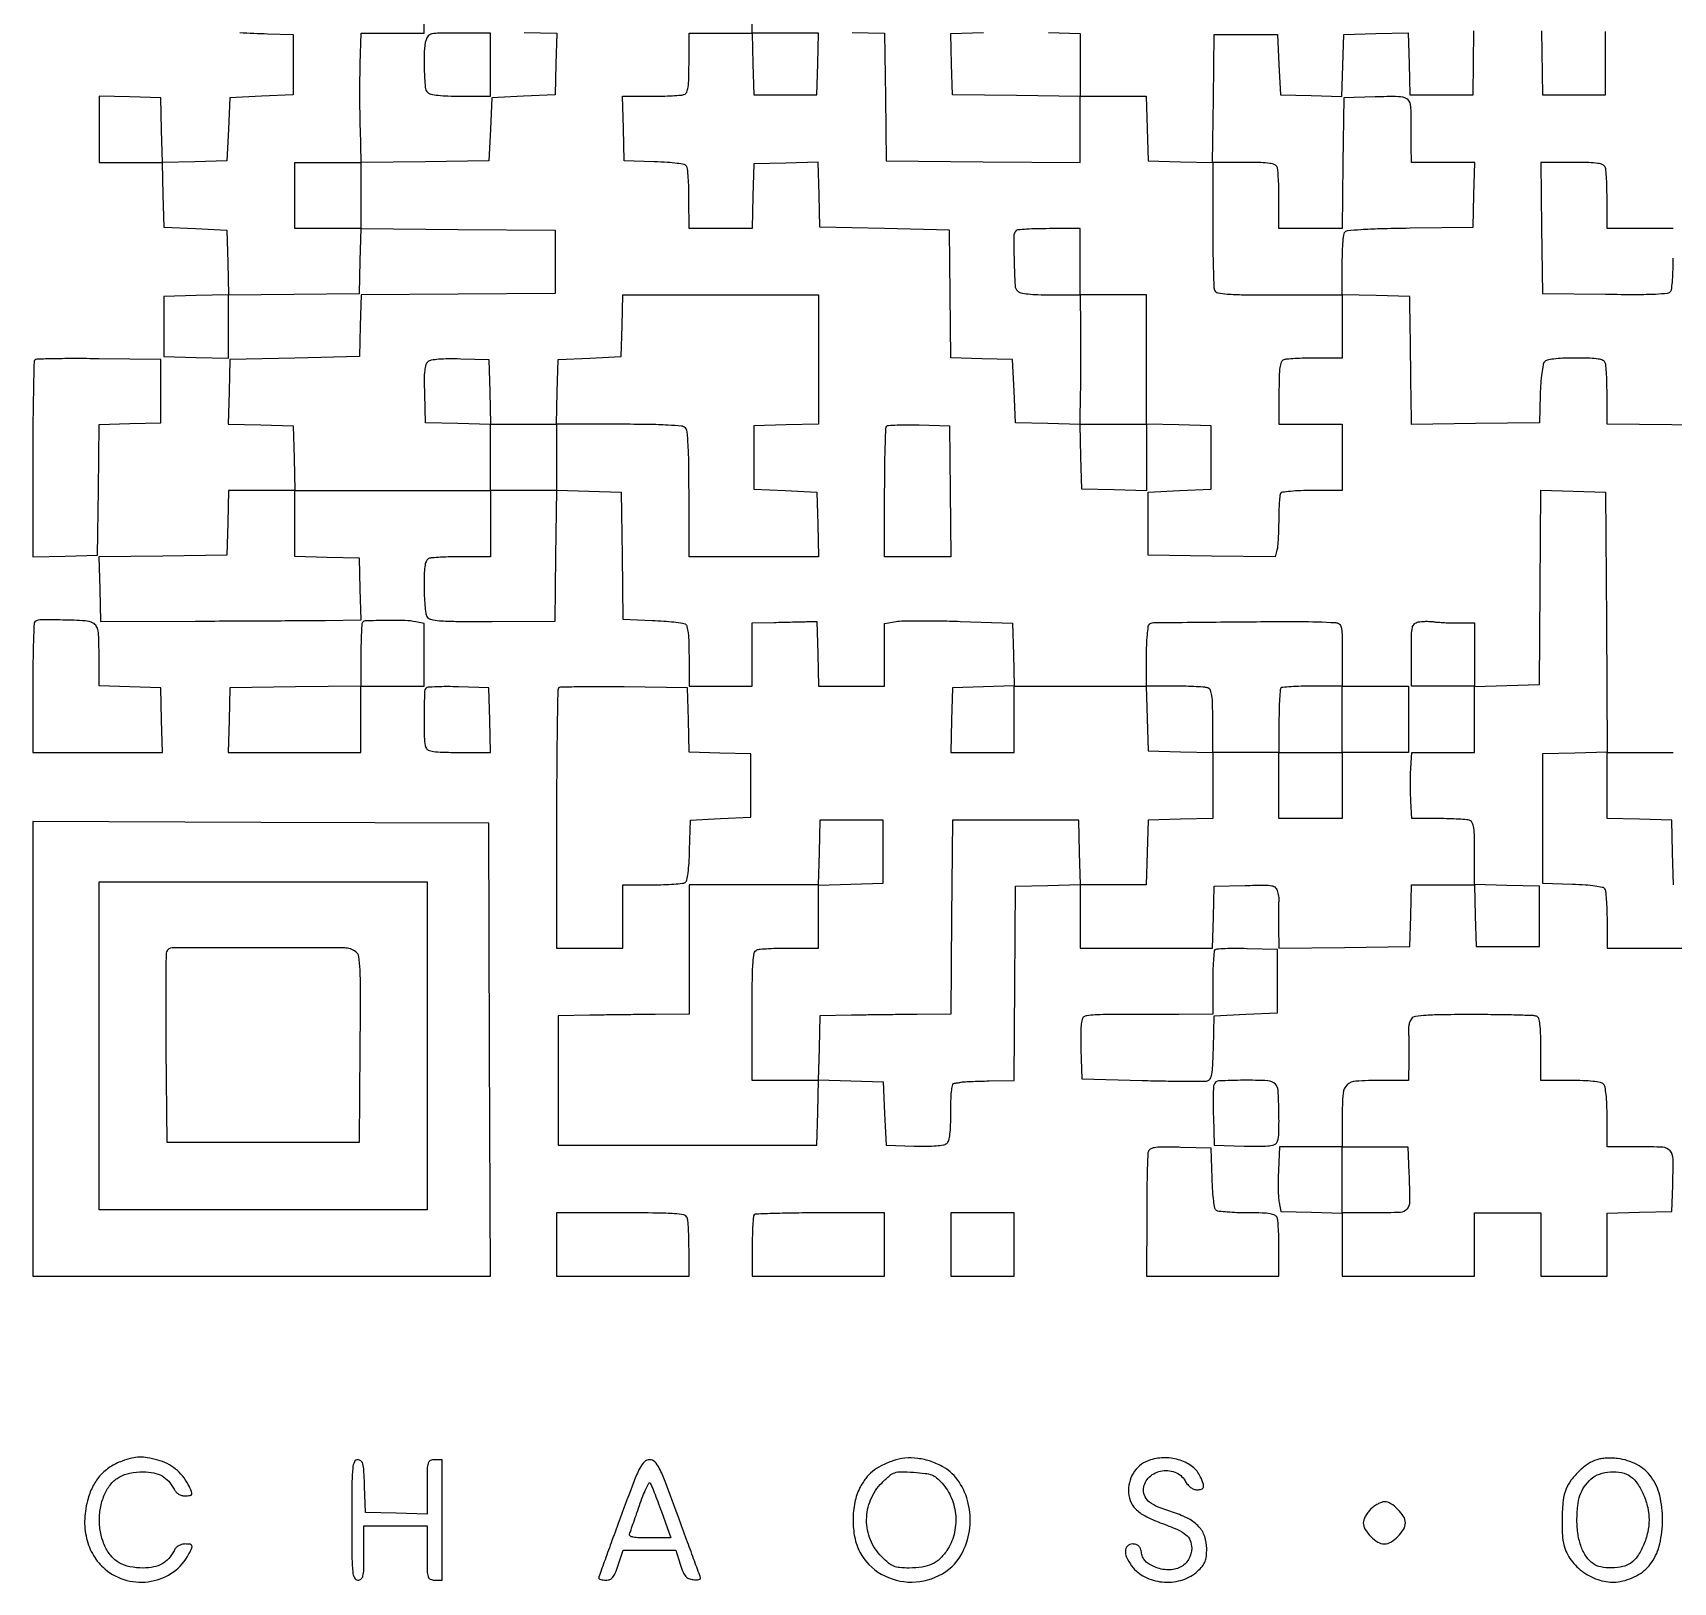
# Model space of a CAD drawing. Extents: x 179 to 1071, y 112 to 1107.
# Drawn here: x 179 to 724, y 112 to 627 of the extents above; entities that cross this region are included whole.
import ezdxf

# ---------------------------------------------------------------- set-up
doc = ezdxf.new("R2010")
doc.units = 0

msp = doc.modelspace()

# ---------------------------------------------------------------- linework, layer by layer
for points in [[(342.284606, 627.215817), (353.069211, 626.931635), (352.784606, 616.715817), (352.5, 606.5), (342, 606), (331.5, 605.5), (331, 595), (330.5, 584.5), (309.312743, 584.230295), (288.125486, 583.96059), (287.812743, 595.230295, -0.004049), (287.713336, 600.289873, -0.002551), (287.675244, 606.200462, -0.00256), (287.697202, 612.014257, -0.004697), (287.783832, 616.75), (288.067663, 627), (298.533832, 627), (309, 627), (309, 638)], [(516.400107, 627.185662), (527, 626.871323), (527, 616.435662), (527, 606), (537.966168, 606), (548.932337, 606), (549.216168, 595.25), (549.5, 584.5), (560.25, 584.216168), (571, 583.932337), (571, 563.547956, 0.002775), (571.043995, 555.62203, 0.004131), (571.178303, 548.686837, 0.001846), (571.363378, 542.779199, 0.08304), (571.606989, 541.581787, 0.257256), (572.653901, 540.698559, 0.030951), (575.756048, 540.27619, 0.016256), (581.284365, 540.049786, 0.002106), (593.106989, 540), (614, 540), (614, 529.5), (614, 519), (605.081787, 519, 0.006277), (601.550804, 518.955669, 0.008159), (598.31865, 518.821697, 0.006338), (595.626193, 518.631778, 0.070946), (594.581787, 518.393011, 0.205218), (593.76761, 517.601595, 0.063068), (593.30265, 515.913621, 0.030363), (593.059586, 512.960143, 0.005351), (593, 507.393011), (593, 497), (603.5, 497), (614, 497), (614, 486), (614, 475), (604.059017, 475, 0.00904), (600.206338, 474.930338, 0.013724), (596.863562, 474.717433, 0.008318), (594.119629, 474.420801, 0.227008), (593.523529, 474.03807, 0.114568), (593.287138, 473.33751, 0.006655), (593.096337, 471.070962, 0.00982), (592.956918, 468.3415, 0.007049), (592.904095, 465.28807, -0.006357), (592.853991, 462.139959, -0.00719), (592.724075, 459.121063, -0.006624), (592.542938, 456.561021, -0.038788), (592.326266, 455.230442), (591.773366, 452.960884), (570.636683, 453.230442), (549.5, 453.5), (549.5, 464), (549.5, 474.5), (560, 475), (570.5, 475.5), (570.5, 486), (570.5, 496.5), (559.75, 496.783832), (549, 497.067663), (549, 486), (549, 474.932337), (538.25, 475.216168), (527.5, 475.5), (527.216508, 486.216508), (526.933016, 496.933016), (516.216508, 497.216508), (505.5, 497.5), (505, 508), (504.5, 518.5), (494.269787, 518.784765), (484.039573, 519.069529), (483.769787, 540.284765), (483.5, 561.5), (462, 562), (440.5, 562.5), (440.215829, 573.283485), (439.931657, 584.06697), (429.215829, 583.783485), (418.5, 583.5), (418.216168, 572.75), (417.932337, 562), (407.466168, 562), (397, 562), (396.984687, 571.75, 0.007309), (396.922789, 575.573123, 0.010173), (396.747767, 578.991726, 0.006962), (396.504905, 581.827893, 0.117226), (396.199653, 582.711195, 0.199883), (395.411, 583.262532, 0.01918), (393.055937, 583.684251, 0.019108), (389.800174, 584.012968, 0.00836), (385.464966, 584.211195), (375.5, 584.5), (375.216168, 595.25), (374.932337, 606), (384.384381, 606, 0.00593), (388.119908, 606.044304, 0.007809), (391.524537, 606.178303, 0.005887), (394.361111, 606.367872, 0.0721), (395.418213, 606.606989, 0.201158), (396.227587, 607.381554, 0.0653), (396.694689, 609.006334, 0.031643), (396.939403, 611.836306, 0.005748), (397, 617.106989), (397, 627), (407.5, 627), (418, 627), (418, 638)], [(247.756564, 627.170229, 0.007926), (257, 626.75078), (265.5, 626.5), (265.5, 616.5), (265.5, 606.5), (255, 606), (244.5, 605.5), (244, 595), (243.5, 584.5), (232.784171, 584.216515), (222.068343, 583.93303), (221.784171, 594.716515), (221.5, 605.5), (211.25, 605.784983), (201, 606.069966), (201, 595.034983), (201, 584), (211.466168, 584), (221.932337, 584), (222.216168, 573.25), (222.5, 562.5), (233, 562), (243.5, 561.5), (243.783485, 550.784171), (244.06697, 540.068343), (233.283485, 539.784171), (222.5, 539.5), (222.5, 529.5), (222.5, 519.5), (233.25, 519.216168), (244, 518.932337), (244, 529.446666), (244, 539.960995), (265.75, 540.230498), (287.5, 540.5), (287.783972, 551.263808), (288.067944, 562.027617), (320.283972, 561.763808), (352.5, 561.5), (352.5, 551), (352.5, 540.5), (320.284831, 540.236193), (288.069661, 539.972386), (287.784831, 529.736193), (287.5, 519.5), (266, 519), (244.5, 518.5), (244.216515, 507.784171), (243.93303, 497.068343), (254.716515, 496.784171), (265.5, 496.5), (265.783832, 485.75), (266.067663, 475), (255.067663, 475), (244.067663, 475), (243.783832, 464.25), (243.5, 453.5), (222.216371, 453.230014), (200.932742, 452.960029), (201.216371, 442.230014), (201.5, 431.5), (233, 431.619058, 0.000245), (245.92406, 431.67425, 0.000254), (258.708714, 431.741607, 0.000244), (269.783891, 431.810989, 0.001089), (276.284983, 431.869058), (288.069966, 432), (287.784983, 442.25), (287.5, 452.5), (276.75, 452.783832), (266, 453.067663), (266, 464.033832), (266, 475), (298.5, 475), (331, 475), (331, 464), (331, 453), (321.581787, 453, 0.005951), (317.859224, 452.955695, 0.007831), (314.465525, 452.821697, 0.005915), (311.638111, 452.632106, 0.07203), (310.581787, 452.393011, 0.188329), (309.787918, 451.670019, 0.071886), (309.31469, 450.223948, 0.035943), (309.06419, 447.749366, 0.007258), (309, 443.32727, 0.009887), (309.06651, 439.963907, 0.012432), (309.267074, 436.854244, 0.010616), (309.553271, 434.274829, 0.090159), (309.909187, 433.169685, 0.215413), (311.151507, 432.215317, 0.038649), (314.109923, 431.757737, 0.017506), (319.500881, 431.535576, 0.002004), (331.659187, 431.509214), (352.5, 431.547575), (352.769596, 453.30742), (353.039192, 475.067266), (363.769596, 474.783633), (374.5, 474.5), (374.769551, 453.365522), (375.039103, 432.231044), (384.769551, 431.835524, -0.006929), (388.587919, 431.627281, -0.009555), (392.008868, 431.327351, -0.00662), (394.846901, 430.985715, -0.106468), (395.75, 430.660985, -0.200997), (396.331606, 429.840721, -0.026002), (396.698973, 427.67557, -0.021483), (396.931155, 424.505891, -0.00754), (397, 419.940983), (397, 410), (407.5, 410), (418, 410), (418, 420.5), (418, 431), (425.25, 431.182616, -0.000251), (428.282399, 431.257473, -0.000232), (431.398438, 431.331383, -0.000231), (434.175464, 431.394681, -0.000769), (436, 431.432616), (439.5, 431.5), (439.783832, 420.75), (440.067663, 410), (451.033832, 410), (462, 410), (462, 420.412102), (462, 430.824204), (465.798137, 431.465895, -0.037003), (468.170676, 431.688129, -0.004123), (473.607056, 431.748907, -0.004998), (480.087521, 431.70314, -0.004032), (487.048137, 431.528242), (504.5, 430.948898), (504.783473, 420.509802), (505.066946, 410.070705), (494.783473, 409.785353), (484.5, 409.5), (484.216168, 398.75), (483.932337, 388), (494.466168, 388), (505, 388), (505, 399), (505, 410), (526.966168, 410), (548.932337, 410), (549.216168, 399.25), (549.5, 388.5), (560.25, 388.216168), (571, 387.932337), (571, 377), (571, 366.067663), (560.25, 365.783832), (549.5, 365.5), (549.216168, 354.75), (548.932337, 344), (538, 344), (527.067663, 344), (526.783832, 354.75), (526.5, 365.5), (505.5, 365.5), (484.5, 365.5), (484.236147, 333.25), (483.972294, 301), (472.736147, 300.925726, 0.000756), (467.672098, 300.884594, 0.000467), (461.716243, 300.821651, 0.000468), (455.830288, 300.748444, 0.00084), (451, 300.675726), (440.5, 300.5), (440.216168, 289.75), (439.932337, 279), (428.966168, 279), (418, 279), (418, 300.393011, -0.002045), (418.049566, 312.514173, -0.015901), (418.275578, 318.164693, -0.030015), (418.696146, 321.337463, -0.258697), (419.581787, 322.393011, -0.07203), (420.638111, 322.632106, -0.005915), (423.465525, 322.821697, -0.007831), (426.859224, 322.955695, -0.005951), (430.581787, 323), (440, 323), (440, 333.466168), (440, 343.932337), (450.75, 344.216168), (461.5, 344.5), (461.5, 355), (461.5, 365.5), (451, 365.5), (440.5, 365.5), (440.216168, 354.75), (439.932337, 344), (418.466168, 344), (397, 344), (397, 322.5), (397, 301), (385.75, 300.925726, 0.000756), (380.680609, 300.884593, 0.000467), (374.720312, 300.821651, 0.000468), (368.83123, 300.748444, 0.000842), (364, 300.675726), (353.5, 300.5), (353.5, 279), (353.5, 257.5), (396.5, 257.5), (439.5, 257.5), (439.784686, 268.334198), (440.069372, 279.168395), (450.784686, 278.834198), (461.5, 278.5), (462, 268), (462.5, 257.5), (471.850715, 257.211141, 0.009044), (475.957683, 257.15859, 0.018924), (479.150171, 257.296386, 0.020746), (481.513859, 257.587315, 0.132968), (482.600715, 258.083586, 0.151559), (483.265688, 259.104681, 0.036119), (483.681736, 261.113655, 0.025065), (483.9285, 264.120571, 0.007941), (484, 268.622445, -0.007031), (484.062523, 273.068568, -0.025706), (484.286399, 275.877848, -0.037987), (484.652471, 277.62218, -0.308235), (485.25, 278.11535, 0.009119), (485.801517, 278.176405, 0.006205), (486.426562, 278.265064, 0.006254), (487.02778, 278.365684, 0.012489), (487.5, 278.463035, -0.04467), (488.200358, 278.56102, -0.002025), (490.625618, 278.671865, -0.003374), (493.508206, 278.772433, -0.002409), (496.736147, 278.847686), (504.972294, 279), (505.236147, 311.25), (505.5, 343.5), (516.25, 343.783832), (527, 344.067663), (527, 333.533832), (527, 323), (548.965017, 323), (570.930034, 323), (571.215017, 333.25), (571.5, 343.5), (581.722245, 343.784677, -0.003488), (588.334543, 343.922669, -0.050684), (590.662172, 343.718733, -0.165802), (591.830539, 343.053969, -0.120322), (592.534088, 341.720206, -0.014931), (592.746531, 340.752221, -0.015552), (592.897539, 339.786309, -0.015411), (592.976104, 338.945432, -0.063258), (592.943422, 338.435529, 0.043583), (592.876326, 337.787963, 0.002149), (592.850897, 335.639395, 0.003463), (592.849335, 333.083367, 0.002493), (592.881579, 330.230498), (593, 322.960995), (614.75, 323.230498), (636.5, 323.5), (636.784983, 333.75), (637.069966, 344), (647.5, 344), (657.930034, 344), (658.215017, 333.75), (658.5, 323.5), (669, 323.5), (679.5, 323.5), (679.5, 333.5), (679.5, 343.5), (668.75, 343.783832), (658, 344.067663), (658, 354.426843, 0.005377), (657.940349, 359.973908, 0.030446), (657.697178, 362.919034, 0.063217), (657.232073, 364.602718, 0.20495), (656.418213, 365.393011, 0.070743), (655.376012, 365.631718, 0.006418), (652.707441, 365.821697, 0.00822), (649.503985, 365.955665, 0.006339), (646.007033, 366), (637.177642, 366), (636.838821, 371.75, -0.008521), (636.73075, 374.332966, -0.005363), (636.688317, 377.353125, -0.005383), (636.710439, 380.325789, -0.009826), (636.80226, 382.75), (637.104519, 388), (647.55226, 388), (658, 388), (658, 398.966168), (658, 409.932337), (668.75, 410.216168), (679.5, 410.5), (679.763898, 442.783691), (680.027795, 475.067381), (690.763898, 474.783691), (701.5, 474.5), (701.760597, 431.283939), (702.021194, 388.067878), (691.260597, 387.783939), (680.5, 387.5), (680.5, 366), (680.5, 344.5), (690.464966, 344.211195, -0.00836), (694.800174, 344.012968, -0.019108), (698.055937, 343.684251, -0.01918), (700.411, 343.262532, -0.199883), (701.199653, 342.711195, -0.115815), (701.50451, 341.836926, -0.007503), (701.747767, 339.138601, -0.010614), (701.922759, 335.881488, -0.007698), (701.984687, 332.25), (702, 323), (722.8, 323, -0.003169), (732.593081, 322.937931, -0.010454)], [(451.23021, 627.216369), (461.96042, 626.932738), (462.23021, 605.716369), (462.5, 584.5), (494.75, 584.236147), (527, 583.972294), (527, 594.966259), (527, 605.960225), (505.75, 606.230112), (484.5, 606.5), (484.215713, 616.686991), (483.931425, 626.873982), (494.865819, 627.186991, -0.004478)], [(734.25, 496.763853), (702, 497.027706), (702, 506.432066, 0.005959), (701.955694, 510.149321, 0.007839), (701.821697, 513.538545, 0.005926), (701.632097, 516.362208, 0.072001), (701.393011, 517.418213, 0.195813), (700.640217, 518.221211, 0.068138), (699.093468, 518.690975, 0.033385), (696.417502, 518.937985, 0.006325), (691.515456, 519, 0.008505), (687.246787, 518.927386, 0.022826), (684.218642, 518.685644, 0.029015), (682.121827, 518.29689, 0.160543), (681.162563, 517.695876, 0.131421), (680.722996, 516.740901, 0.010763), (680.312947, 514.000112, 0.013854), (679.980158, 510.65896, 0.010217), (679.790118, 506.945876), (679.5, 497.5), (658.25, 497.230112), (637, 496.960225), (636.881648, 506.730112, -0.000059), (636.826893, 511.29486, -0.000031), (636.75939, 517.00822, -0.00003), (636.690668, 522.885512, -0.000046), (636.631648, 528), (636.5, 539.5), (625.25, 539.782751), (614, 540.065502), (614.015313, 549.782751, -0.007438), (614.078026, 553.594595, -0.010319), (614.255482, 557.006604, -0.007141), (614.501914, 559.835884, -0.116719), (614.811407, 560.729091, -0.228384), (615.821704, 561.35659, -0.009456), (620.179757, 561.740282, -0.01097), (626.538324, 562.039141, -0.003025), (636.546095, 562.229091), (657.5, 562.5), (657.783832, 573.25), (658.067663, 584), (647.533832, 584), (637, 584), (636.911139, 589.25, -0.002862), (636.884958, 591.587691, -0.00188), (636.880341, 594.279688, -0.001891), (636.895612, 596.900589, -0.003641), (636.931075, 599, 0.041421), (636.680207, 603.274464, 0.232857), (635.426822, 605.11056, 0.126471), (632.673808, 605.850747, 0.009643), (624.918214, 605.78684), (614.5, 605.5), (614.230498, 583.75), (613.960995, 562), (603.480498, 562), (593, 562), (593, 571.418213, 0.005951), (592.955695, 575.140776, 0.007831), (592.821697, 578.534475, 0.005915), (592.632106, 581.361889, 0.07203), (592.393011, 582.418213, 0.205375), (591.600936, 583.232576, 0.06298), (589.910439, 583.69745, 0.030314), (586.952052, 583.940452, 0.005337), (581.373124, 584), (570.960225, 584), (571.230112, 605.25), (571.5, 626.5), (582, 626.5), (592.5, 626.5), (593, 616.5), (593.5, 606.5), (603.714635, 606.215407), (613.92927, 605.930815), (614.214635, 616.215407), (614.5, 626.5), (625.214647, 626.783473), (635.929295, 627.066946), (636.214647, 616.783473), (636.5, 606.5), (647, 606.5), (657.5, 606.5), (657.769888, 627.75)], [(724, 562), (713, 562), (702, 562), (702, 571.418213, 0.005951), (701.955695, 575.140776, 0.007831), (701.821697, 578.534475, 0.005915), (701.632106, 581.361889, 0.07203), (701.393011, 582.418213, 0.205372), (700.600948, 583.232572, 0.062982), (698.9105, 583.697448, 0.030315), (695.952209, 583.940452, 0.005337), (690.373509, 584), (679.960995, 584), (680.230498, 562.25), (680.5, 540.5), (701.428109, 540.22917, 0.002701), (711.928451, 540.150006, 0.012029), (718.091209, 540.285113, 0.012869), (722.095412, 540.572759, 0.230932), (723.162796, 541.22917, 0.115844), (723.482259, 542.147219, 0.007444), (723.73694, 544.990756, 0.010563), (723.920078, 548.422631, 0.007655), (723.984687, 552.25)]]:
    msp.add_lwpolyline(points, format="xyb")
for points in [[(309.630286, 624.75, 0.056494), (309.049061, 620.877272, 0.01714), (309.038202, 614.929885, 0.011416), (309.365761, 609.010623, 0.178688), (310.2, 607.2, 0.150969), (311.200304, 606.671932, 0.019349), (313.630442, 606.311224, 0.018472), (316.928253, 606.074295, 0.008695), (321.2, 606), (331, 606), (331, 616.5), (331, 627), (320.616631, 627, 0.003789), (314.088289, 626.950532, 0.046747), (311.618562, 626.681309, 0.144985), (310.365943, 626.013227, 0.133542)], [(505.666667, 561.333333, 0.198875), (504.892492, 559.464691, 0.006657), (505.000141, 551.291387, 0.006951), (505.329065, 543.151095, 0.184841), (506.2, 541.2, 0.150969), (507.200304, 540.671932, 0.019349), (509.630442, 540.311224, 0.018472), (512.928253, 540.074295, 0.008695), (517.2, 540), (527, 540), (527.058431, 529.25, -0.001254), (527.072759, 524.356279, -0.000736), (527.066605, 518.5, -0.000736), (527.043219, 512.643724, -0.001254), (527.004205, 507.75), (526.891548, 497), (537.945774, 497), (549, 497), (549, 518.5), (549, 540), (538, 540), (527, 540), (527, 551), (527, 562), (516.666667, 562, 0.006022), (512.658388, 561.951724, 0.009111), (509.172917, 561.804167, 0.004516), (506.245497, 561.600197, 0.178563)], [(440, 518.533832), (440, 497.067663), (429.25, 496.783832), (418.5, 496.5), (418.5, 486), (418.5, 475.5), (429, 475), (439.5, 474.5), (439.783832, 463.75), (440.067663, 453), (418.533832, 453), (397, 453), (397, 473.8, 0.003169), (396.937931, 483.593081, 0.010454), (396.721154, 490.045513, 0.00933), (396.391927, 494.538104, 0.175156), (395.8, 495.8, 0.175156), (394.538104, 496.391927, 0.00933), (390.045513, 496.721154, 0.010454), (383.593081, 496.937931, 0.003169), (373.8, 497), (353, 497), (353, 486), (353, 475), (342, 475), (331, 475), (331, 485.966168), (331, 496.932337), (320.25, 497.216168), (309.5, 497.5), (309.215609, 507.099013, -0.006919), (309.139302, 511.934286, -0.027023), (309.294874, 514.918097, -0.044369), (309.67274, 516.833212, -0.149751), (310.364894, 517.887872, -0.1305), (311.478955, 518.403112, -0.02258), (313.802758, 518.703385, -0.019663), (316.980927, 518.843411, -0.008898), (321.149285, 518.788859), (330.5, 518.5), (330.783832, 507.75), (331.067663, 497), (342, 497), (352.932337, 497), (353.216168, 507.75), (353.5, 518.5), (364, 519), (374.5, 519.5), (374.784983, 529.75), (375.069966, 540), (407.534983, 540), (440, 540)], [(179.686388, 518.353055, 0.192916), (179.406462, 517.698734, 0.000584), (179.201626, 508.360438, 0.003206), (179.049454, 497.757662, 0.001985), (179, 485.299502), (179, 452.932337), (189.75, 453.216168), (200.5, 453.5), (200.769405, 475.215231), (201.038811, 496.930462), (211.269405, 497.215231), (221.5, 497.5), (221.5, 508), (221.5, 518.5), (200.936388, 518.769721, 0.003162), (193.00418, 518.823589, 0.005018), (186.21171, 518.758585, 0.001402), (180.323998, 518.626628, 0.192368)], [(483.769502, 474.75), (484.039005, 453), (473.019502, 453), (462, 453), (462, 474.333333, -0.003067), (462.050466, 482.561556, -0.004867), (462.205463, 489.605463, -0.001337), (462.415787, 495.715674, -0.189293), (462.699448, 496.366114, -0.183378), (463.300668, 496.636532, -0.005301), (466.145783, 496.777033, -0.010046), (469.547259, 496.840477, -0.006672), (473.449448, 496.782781), (483.5, 496.5)], [(179.666667, 431.333333, 0.189785), (179.396107, 430.71132, 0.001222), (179.195833, 424.595833, 0.00465), (179.048092, 417.559297, 0.002923), (179, 409.333333), (179, 388), (200.533832, 388), (222.067663, 388), (221.783832, 398.75), (221.5, 409.5), (211.25, 409.784983), (201, 410.069966), (201, 419.999799, 0.005179), (200.940683, 425.726834, 0.038492), (200.675239, 428.436227, 0.091282), (200.100974, 429.977457, 0.135997), (199.065741, 430.964816, 0.109979), (196.403535, 431.708258, 0.008563), (188.974182, 431.976716, 0.006027), (181.335835, 432.029731, 0.197584)], [(288.527465, 431.194132, 0.183192), (288.315244, 430.722753, 0.003013), (288.154943, 427.791922, 0.007376), (288.038139, 424.343954, 0.004778), (288, 420.352836), (288, 410.039005), (266.25, 409.769502), (244.5, 409.5), (244.216168, 398.75), (243.932337, 388), (265.966168, 388), (288, 388), (288, 399), (288, 410), (298.5, 410), (309, 410), (309, 420.420545), (309, 430.841089), (306.25, 431.384429, 0.042934), (302.724363, 431.771145, 0.008543), (296.37883, 431.81143, 0.003636), (289.68507, 431.690863, 0.19235)], [(611.75, 431.12754, -0.150263), (613.017014, 430.657968, -0.179117), (613.693392, 429.586542, -0.048879), (613.955295, 427.235766, -0.003318), (614, 420.5), (614, 410), (625, 410), (636, 410), (636, 399), (636, 388), (625, 388), (614, 388), (614, 377), (614, 366), (603.5, 366), (593, 366), (593, 377), (593, 388), (582, 388), (571, 388), (571, 398.393011, 0.005351), (570.940414, 403.960143, 0.030363), (570.69735, 406.913621, 0.063068), (570.23239, 408.601595, 0.205218), (569.418213, 409.393011, 0.07203), (568.361889, 409.632106, 0.005915), (565.534475, 409.821697, 0.007831), (562.140776, 409.955695, 0.005951), (558.418213, 410), (549, 410), (549, 419.8, -0.009027), (549.069038, 423.623668, -0.013013), (549.279106, 427.000313, -0.008728), (549.573675, 429.779068, -0.167132), (549.950148, 430.55, -0.196133), (551.269747, 431.104763, -0.000319), (576.900886, 431.360642, -0.002365), (599.810676, 431.466353, -0.014128)], [(652.625, 431), (658, 431), (658, 420.5), (658, 410), (647.5, 410), (637, 410), (637, 420.430449, -0.003643), (637.048058, 427.026798, -0.047291), (637.31514, 429.465501, -0.153586), (637.985312, 430.668161, -0.139048), (639.25, 431.328657, -0.032002), (640.317021, 431.480104, -0.015861), (641.683594, 431.542039, -0.015673), (643.109853, 431.516686, -0.022132), (644.375, 431.398208, 0.016691), (645.842189, 431.244695, 0.005661), (647.984375, 431.116974, 0.005622), (650.356321, 431.029203, 0.006436)], [(309.699448, 409.366114, 0.193916), (309.111482, 407.984389, 0.003642), (309.015721, 399.9762, 0.006249), (309.075827, 392.294411, 0.086738), (309.606989, 389.581787, 0.205485), (310.399526, 388.767294, 0.062919), (312.091792, 388.302479, 0.03028), (315.053621, 388.059521, 0.005326), (320.640821, 388), (331.067663, 388), (330.783832, 398.75), (330.5, 409.5), (320.449448, 409.782781, 0.006672), (316.547259, 409.840477, 0.010046), (313.145783, 409.777033, 0.005301), (310.300668, 409.636532, 0.183378)], [(353.686013, 409.35268, 0.194467), (353.405497, 408.691519, 0.00034), (353.201516, 396.285891, 0.002441), (353.049396, 382.304684, 0.001499), (353, 365.833333), (353, 323), (364, 323), (375, 323), (375, 333.5), (375, 344), (384.75, 344.015313, 0.007309), (388.573123, 344.077211, 0.010173), (391.991726, 344.252233, 0.006962), (394.827893, 344.495095, 0.117226), (395.711195, 344.800347, 0.199883), (396.262532, 345.589, 0.01918), (396.684251, 347.944063, 0.019108), (397.012968, 351.199826, 0.00836), (397.211195, 355.535034), (397.5, 365.5), (407.5, 366), (417.5, 366.5), (417.5, 377), (417.5, 387.5), (407.283481, 387.784613), (397.066961, 388.069227), (396.783481, 398.784613), (396.5, 409.5), (375.436013, 409.769346, 0.003085), (367.311969, 409.823103, 0.004901), (360.358056, 409.758056, 0.001338), (354.324385, 409.626314, 0.192551)], [(593.666667, 409.333333, 0.178563), (593.399803, 408.754503, 0.004516), (593.195833, 405.827083, 0.009111), (593.048276, 402.341612, 0.006022), (593, 398.333333), (593, 388), (603.5, 388), (614, 388), (614, 399), (614, 410), (604.166667, 410, 0.006327), (600.350087, 409.951706, 0.009526), (597.026042, 409.804167, 0.004912), (594.241448, 409.599886, 0.177413)], [(223.453816, 321.740243, 0.089548), (223.261817, 320.729866, 0.000598), (223.19019, 311.747155, 0.00234), (223.168607, 301.460077, 0.00149), (223.235201, 289.490243), (223.5, 258.5), (255.5, 258.5), (287.5, 258.5), (287.765726, 289.5, 0.001225), (287.879013, 308.006621, 0.012082), (287.71941, 315.793845, 0.024457), (287.315418, 320.099227, 0.201729), (286.324597, 321.75, 0.157681), (282.495237, 323.016106, 0.001671), (254.221233, 323.106234, 0.001077), (225.335041, 323.03952, 0.309316)], [(571.699448, 322.366114, 0.177451), (571.419778, 321.762931, 0.004898), (571.205463, 318.836713, 0.009512), (571.050668, 315.343898, 0.006317), (571, 311.333333), (571, 301), (559.75, 300.937986, -0.000938), (554.750755, 300.919806, -0.000622), (549.014063, 300.916842, -0.000626), (543.443158, 300.927875, -0.001221), (539, 300.95309, 0.008376), (535.267205, 300.920862, 0.011482), (531.912207, 300.758528, 0.008361), (529.138138, 300.513688, 0.119889), (528.211769, 300.182459, 0.19297), (527.605143, 299.309896, 0.033421), (527.279663, 297.285875, 0.023559), (527.138636, 294.189726, 0.006866), (527.211769, 289.417355), (527.5, 279.5), (547.5, 279, 0.001866), (555.288146, 278.834381, 0.002749), (562.129446, 278.752058, 0.001275), (567.955579, 278.728846, 0.051796), (569.217265, 278.858071, 0.217447), (570.130898, 279.52954, 0.082416), (570.677993, 281.055196, 0.033565), (571.002993, 283.925505, 0.00477), (571.217265, 289.858071), (571.5, 300.5), (582, 301), (592.5, 301.5), (592.5, 312), (592.5, 322.5), (582.449448, 322.782781, 0.006672), (578.547259, 322.840477, 0.010046), (575.145783, 322.777033, 0.005301), (572.300668, 322.636532, 0.183378)], [(636.995983, 299.49516, 0.080655), (636.564773, 298.762169, 0.035867), (636.23347, 297.687732, 0.034308), (636.03922, 296.474854, 0.03921), (636.025314, 295.300361, -0.011579), (636.090845, 293.79075, -0.002945), (636.125982, 291.339793, -0.003001), (636.132822, 288.539636, -0.003035), (636.105963, 285.75), (636, 279), (626.934259, 279, 0.014506), (618.536065, 278.756305, 0.174589), (615.606725, 277.50496, 0.189883), (614.274608, 274.719525, 0.0177), (614, 266.964816), (614, 257), (603.579004, 257), (593.158008, 257), (592.823005, 249.25, 0.007765), (592.734797, 246.062893, 0.007918), (592.746507, 242.895313, 0.007738), (592.842825, 240.145131, 0.032318), (593.033015, 238.5), (593.578029, 235.5), (603.789014, 235.215017), (614, 234.930034), (614, 224.465017), (614, 214), (636, 214), (658, 214), (658, 224.5), (658, 235), (669, 235), (680, 235), (680, 224.5), (680, 214), (691, 214), (702, 214), (702, 224.466168), (702, 234.932337), (712.75, 235.216168), (723.5, 235.5), (723.795054, 244, 0.009927), (723.928151, 252.965089, 0.179688), (722.933469, 255.602972, 0.203196), (720.50249, 256.788355, 0.01319), (712.480948, 257), (702, 257), (702, 266.8, 0.008695), (701.925705, 271.071747, 0.018472), (701.688776, 274.369558, 0.019349), (701.328068, 276.799696, 0.150969), (700.8, 277.8, 0.150969), (699.799696, 278.328068, 0.019349), (697.369558, 278.688776, 0.018472), (694.071747, 278.925705, 0.008695), (689.8, 279), (680, 279), (680, 289.393011, 0.005924), (679.937819, 294.640973, 0.026256), (679.702893, 297.718196, 0.044591), (679.290894, 299.579672, 0.228204), (678.584755, 300.329103, 0.08356), (677.505067, 300.547602, 0.001645), (671.854727, 300.715211, 0.003887), (665.239687, 300.83821, 0.002593), (657.661387, 300.880891, 0.00286), (647.572205, 300.827677, 0.013991), (641.870766, 300.60535, 0.01925), (638.302444, 300.227671, 0.185621)], [(571.428774, 277.674983, 0.081654), (571.239658, 276.758353, 0.005045), (571.154817, 273.970602, 0.007376), (571.136178, 270.631743, 0.005394), (571.210159, 266.924983), (571.5, 257.5), (581.417355, 257.211769, 0.006827), (586.195195, 257.138177, 0.023663), (589.282937, 257.278982, 0.033714), (591.294865, 257.604266, 0.19692), (592.152042, 258.211769, 0.135963), (592.954873, 260.85283, 0.010702), (592.980317, 268.265401, 0.009077), (592.709362, 275.762801, 0.184843), (591.8, 277.8, 0.187671), (589.283421, 278.90689, 0.012371), (581.211649, 279.05708, 0.010192), (573.04182, 278.840358, 0.297728)], [(549.644818, 255.516793, 0.083002), (549.405929, 254.343037, 0.001845), (549.223629, 248.551688, 0.004129), (549.090903, 241.753036, 0.002774), (549.046505, 233.983133), (549.043185, 214), (571.021592, 214), (593, 214), (593, 222.918213, 0.006277), (592.955669, 226.449196, 0.008159), (592.821697, 229.68135, 0.006338), (592.631778, 232.373807, 0.070946), (592.393011, 233.418213, 0.194682), (591.644645, 234.219983, 0.068336), (590.110608, 234.692539, 0.033702), (587.463534, 234.944731, 0.006483), (582.643011, 235.015313, -0.007787), (579.052528, 235.077247, -0.010713), (575.829971, 235.252233, -0.007626), (573.161051, 235.495577, -0.115495), (572.288805, 235.800347, -0.199883), (571.737468, 236.589, -0.01918), (571.315749, 238.944063, -0.019108), (570.987032, 242.199826, -0.00836), (570.788805, 246.535034), (570.5, 256.5), (560.369905, 256.783659, 0.005263), (554.898866, 256.879235, 0.031139), (552.040426, 256.72095, 0.066888), (550.418535, 256.304819, 0.207832)], [(636.179031, 248.25, -0.007053), (636.395501, 238.656296, -0.179991), (635.520206, 236.241295, -0.209707), (633.318069, 235.16805, -0.010017), (624.930449, 235), (614, 235), (614, 246), (614, 257), (624.929031, 257), (635.858062, 257)], [(353, 224.5), (353, 214), (375, 214), (397, 214), (397, 222.918213, 0.006277), (396.955669, 226.449196, 0.008159), (396.821697, 229.68135, 0.006338), (396.631778, 232.373807, 0.070946), (396.393011, 233.418213, 0.258697), (395.337463, 234.303854, 0.030015), (392.164693, 234.724422, 0.015901), (386.514173, 234.950434, 0.002045), (374.393011, 235), (353, 235)], [(418.666667, 234.333333, 0.177413), (418.400114, 233.758552, 0.004912), (418.195833, 230.973958, 0.009526), (418.048294, 227.649913, 0.006327), (418, 223.833333), (418, 214), (440, 214), (462, 214), (462, 224.5), (462, 235), (440.666667, 235, 0.002923), (432.440703, 234.951908, 0.00465), (425.404167, 234.804167, 0.001222), (419.28868, 234.603893, 0.189785)], [(208.637261, 152.535187, 0.057676), (204.72916, 150.610258, 0.064923), (201.53463, 147.905553, 0.063266), (199.078649, 144.408098, 0.050779), (197.352637, 140.141084, 0.059627), (196.229766, 133.347274, 0.070354), (196.852516, 126.866052, 0.075212), (199.171795, 121.165672, 0.083881), (203.009552, 116.645416, 0.111378), (210.198479, 112.924093, 0.109105), (218.345612, 112.61049, 0.111121), (225.751711, 115.743571, 0.119225), (230.877814, 121.684259, 0.015274), (231.828826, 123.683291, 0.202254), (231.840321, 124.48271, 0.275919), (231.282699, 124.904518, 0.027299), (229.535184, 125, 0.068064), (228.426246, 124.84834, 0.071281), (227.417521, 124.404921, 0.070605), (226.566214, 123.69157, 0.064862), (225.918144, 122.75, -0.063178), (224.161122, 120.178837, -0.08375), (221.957644, 118.404139, -0.078426), (219.177625, 117.375503, -0.048344), (215.70034, 117.022236, -0.04941), (211.258689, 117.441467, -0.081821), (207.73818, 118.751051, -0.088635), (205.014143, 121.027897, -0.068002), (202.943379, 124.316317, -0.055911), (201.586008, 128.489293, -0.050737), (201.127104, 133, -0.050737), (201.586008, 137.510707, -0.055911), (202.943379, 141.683683, -0.068002), (205.014143, 144.972103, -0.088635), (207.73818, 147.248949, -0.081821), (211.258689, 148.558533, -0.04941), (215.70034, 148.977764, -0.048344), (219.177625, 148.624497, -0.078426), (221.957644, 147.595861, -0.08375), (224.161122, 145.821163, -0.063178), (225.918144, 143.25, 0.064862), (226.566214, 142.30843, 0.070605), (227.417521, 141.595079, 0.071281), (228.426246, 141.15166, 0.068064), (229.535184, 141, 0.02894), (231.315192, 141.103113, 0.304701), (231.841875, 141.553305, 0.179108), (231.7705, 142.417087, 0.010714), (230.595014, 144.79966, 0.05054), (228.759472, 147.596725, 0.053283), (226.428978, 149.914159, 0.053088), (223.653157, 151.693551, 0.049506), (220.5, 152.898572, 0.021741), (217.044767, 153.680771, 0.052492), (214.435385, 153.874913, 0.053939), (211.885418, 153.519736, 0.024073)], [(285, 133, 0.001547), (285.039623, 120.192962, 0.023375), (285.275, 115.75, 0.089188), (285.8551, 113.714064, 0.286287), (287, 113, 0.17273), (288.084603, 113.386209, 0.168559), (288.694444, 114.375, 0.050222), (288.950933, 116.532834, 0.004487), (289, 122), (289, 131), (299.5, 131), (310, 131), (310, 122, 0.003707), (310.044005, 116.064536, 0.064117), (310.319444, 114.15, 0.224677), (311.049189, 113.306062, 0.104331), (312.5, 113), (315, 113), (315, 133), (315, 153), (312.5, 153, 0.104705), (311.049136, 152.692806, 0.224551), (310.319176, 151.846502, 0.063889), (310.043924, 149.925856, 0.003684), (310, 143.965017), (310, 134.930034), (299.75, 135.215017), (289.5, 135.5), (289.211067, 144.25, 0.005091), (288.987129, 149.431657, 0.04962), (288.654154, 151.597702, 0.154511), (288.022548, 152.608971, 0.178333), (286.961067, 153, 0.292447), (285.840289, 152.283157, 0.083947), (285.274513, 150.200368, 0.022857), (285.040206, 145.701619, 0.001583)], [(374.149838, 133.631169, 0.00099), (371.408954, 126.160631, 0.001582), (369.100265, 119.766526, 0.000291), (367.083593, 114.114994, 0.085752), (367, 113.631169, 0.290254), (367.154702, 113.387125, 0.046449), (367.710767, 113.185406, 0.039179), (368.492386, 113.045718, 0.024638), (369.419633, 113, 0.091807), (370.737236, 113.243987, 0.13077), (371.696867, 113.938197, 0.075427), (372.518741, 115.328464, 0.015662), (373.5, 118), (375.160733, 123), (383.904799, 123), (392.648865, 123), (394.11819, 118.25, 0.018065), (395.020852, 115.666385, 0.082363), (395.831847, 114.302953, 0.123726), (396.864268, 113.56021, 0.06555), (398.402738, 113.173062, 0.030064), (399.457453, 113.11446, 0.059991), (400.285537, 113.218046, 0.106456), (400.768047, 113.454942, 0.327891), (400.858979, 113.785304, -0.003397), (400.588144, 114.508573, -0.000029), (398.5492, 120.069309, -0.000103), (396.208927, 126.457066, -0.000066), (393.5, 133.85881, 0.002151), (389.07968, 145.782408, 0.026416), (387.135665, 150.229208, 0.083113), (385.630891, 152.289586, 0.195649), (383.899838, 152.996568, 0.197119), (382.162944, 152.286812, 0.081982), (380.64243, 150.201485, 0.026085), (378.663987, 145.702087, 0.002121)], [(464.759081, 152.629829, 0.027589), (460.822742, 150.916963, 0.054097), (457.955915, 149.064489, 0.059689), (455.735113, 146.773254, 0.041694), (453.799851, 143.735375, 0.071626), (452.072243, 138.864912, 0.049089), (451.487217, 133.019951, 0.049144), (452.052611, 127.182215, 0.072455), (453.764349, 122.334215, 0.143765), (460.876143, 114.994802, 0.131304), (471.090942, 112.337966, 0.132545), (481.196442, 115.137034, 0.147606), (488.030158, 122.562297, 0.08587), (490.264672, 130.347102, 0.084012), (489.780022, 138.492574, 0.089131), (486.724827, 145.622133, 0.115018), (481.572984, 150.510096, 0.050461), (477.438127, 152.402701, 0.050796), (473.017142, 153.423464, 0.05301), (468.671264, 153.508162, 0.067309)], [(550.312913, 152.941135, 0.080547), (547.334595, 151.484172, 0.082539), (544.997996, 149.170751, 0.081382), (543.511675, 146.19532, 0.075359), (543, 142.819687, 0.088251), (543.608695, 139.397884, 0.106604), (545.350877, 136.646628, 0.079342), (548.52517, 134.305149, 0.030305), (553.56257, 132.076098, -0.012766), (559.249276, 129.79459, -0.068394), (562.101231, 128.070876, -0.127114), (563.504011, 126.177735, -0.096506), (564, 123.631935, -0.133743), (562.97818, 119.88019, -0.143813), (560.214221, 117.288151, -0.125869), (556.164289, 116.394312, -0.090894), (551.625882, 117.382957, -0.033425), (549.828634, 118.279238, -0.072763), (548.628001, 119.239664, -0.083088), (547.849581, 120.414844, -0.055517), (547.358856, 121.955719, 0.035778), (546.942194, 123.467567, 0.109162), (546.38187, 124.365459, 0.133612), (545.569189, 124.841373, 0.066126), (544.375, 125, 0.201516), (542.659605, 124.279376, 0.202821), (541.97951, 122.55247, 0.114594), (542.648681, 119.966731, 0.054573), (544.573001, 117.095612, 0.115096), (549.064733, 113.736593, 0.090542), (554.995438, 112.333363, 0.08996), (561.074044, 113.113817, 0.111516), (565.985765, 115.986703, 0.033119), (567.558924, 117.664499, 0.076265), (568.438285, 119.149037, 0.070558), (568.870027, 120.900732, 0.025198), (569, 123.478133, 0.082216), (568.33212, 127.512433, 0.104238), (566.407899, 130.752937, 0.086874), (563.027367, 133.343734, 0.042065), (557.985515, 135.454705, -0.016038), (552.892127, 137.282292, -0.065606), (550.027607, 138.875585, -0.115624), (548.535434, 140.640181, -0.11848), (548, 142.868065, -0.189021), (549.571643, 146.876847, -0.151101), (553.621521, 149.215023, -0.145907), (558.394528, 148.899032, -0.176186), (561.79651, 146.006323, 0.040709), (562.668969, 144.727514, 0.060471), (563.64127, 143.784858, 0.070627), (564.67977, 143.206547, 0.091321), (565.75, 143.006323, 0.070043), (567.244323, 143.212407, 0.269108), (567.871214, 143.86133, 0.148078), (567.808514, 145.074203, 0.020467), (566.845874, 147.438924, 0.122509), (564.314661, 150.625166, 0.083793), (560.214882, 152.803882, 0.076964), (555.27177, 153.640433, 0.077212)], [(698.604322, 153.005326, 0.071877), (695.71922, 151.618475, 0.042159), (692.724617, 149.217296, 0.041605), (690.113201, 146.284564, 0.060083), (688.376839, 143.282119, 0.07604), (687.399794, 139.495421, 0.021235), (687.042426, 133.368656, 0.021382), (687.208244, 127.219267, 0.072833), (688.061334, 123.3151, 0.091885), (690.966032, 118.510735, 0.078339), (695.548416, 114.748801, 0.079548), (700.994027, 112.622434, 0.10007), (706.396867, 112.54663, 0.08835), (712.464326, 114.842136, 0.108354), (716.87266, 118.980284, 0.095028), (719.521253, 125.046784, 0.05463), (720.423899, 133, 0.058862), (719.498033, 141.105872, 0.100406), (716.658323, 147.273956, 0.113335), (711.933165, 151.364121, 0.090523), (705.494902, 153.406823, 0.026557), (703.753454, 153.53518, 0.019671), (701.822897, 153.498756, 0.019997), (699.997959, 153.318986, 0.041623)], [(481.082788, 145.233374, -0.086216), (484.21685, 140.203282, -0.079192), (485.590749, 134.259075, -0.079266), (485.048254, 128.187307, -0.086636), (482.636022, 122.787859, -0.05473), (480.315799, 120.046259, -0.081819), (477.723411, 118.288545, -0.072773), (474.477987, 117.329738, -0.03482), (470.132353, 117.014742, -0.020669), (466.957228, 117.13732, -0.077416), (465.021729, 117.599583, -0.078047), (463.326621, 118.626645, -0.021222), (461.012037, 120.752669, -0.100166), (457.286846, 126.368029, -0.098013), (456.000193, 133.034269, -0.09756), (457.348857, 139.713502, -0.098228), (461.128602, 145.363896, -0.018406), (463.697652, 147.750455, -0.098985), (465.350887, 148.6849, -0.084096), (467.35437, 148.986326, -0.011281), (471.630795, 148.810774, -0.013206), (475.474667, 148.463888, -0.061429), (477.634303, 147.937414, -0.08336), (479.273161, 146.981236, -0.03679)], [(709.885708, 147.3675, -0.094233), (712.160197, 145.030633, -0.046083), (714.130844, 141.352528, -0.044302), (715.497181, 137.104801, -0.055724), (715.956076, 133, -0.055724), (715.497181, 128.895199, -0.044302), (714.130844, 124.647472, -0.046083), (712.160197, 120.969367, -0.094233), (709.885708, 118.6325, -0.099708), (707.230354, 117.471276, -0.050083), (703.578695, 117.055341, -0.050201), (699.944453, 117.372264, -0.106326), (697.352869, 118.465394, -0.092392), (695.123773, 120.738954, -0.058742), (693.427145, 124.046867, -0.051075), (692.357102, 128.160107, -0.03813), (692, 132.836029, -0.024184), (692.23315, 137.653536, -0.057443), (692.98512, 141.156169, -0.070154), (694.394617, 143.95646, -0.054302), (696.635837, 146.538309, -0.101052), (699.452656, 148.249807, -0.070634), (703.102713, 149.003148, -0.070371), (706.833216, 148.711541, -0.098439)], [(387.844828, 135.75), (390.962173, 127), (383.874098, 127, -0.008526), (380.456668, 127.058279, -0.03798), (378.46373, 127.278446, -0.088351), (377.439698, 127.666462, -0.357484), (377.229526, 128.25, 0.001996), (377.522927, 129.087539, 0.000125), (378.378033, 131.562116, 0.000185), (379.395061, 134.511193, 0.000137), (380.516546, 137.769968, -0.009643), (381.656252, 140.887763, -0.017467), (382.72562, 143.384455, -0.013648), (383.653114, 145.22446, -0.521014), (384.043774, 145.269968, -0.083665), (384.422743, 144.664412, -0.003092), (385.442364, 142.155866, -0.005547), (386.600804, 139.158343, -0.003861)], [(623.454545, 136.545455, 0.037888), (622.515253, 135.451898, 0.03471), (621.721023, 134.197727, 0.036522), (621.171988, 132.975261, 0.0875), (621, 132, 0.139429), (621.607738, 129.86299, 0.057878), (623.488252, 127.488252, 0.057878), (625.86299, 125.607738, 0.139429), (628, 125, 0.139429), (630.13701, 125.607738, 0.057878), (632.511748, 127.488252, 0.057878), (634.392262, 129.86299, 0.139429), (635, 132, 0.139429), (634.392262, 134.13701, 0.057878), (632.511748, 136.511748, 0.057878), (630.13701, 138.392262, 0.139429), (628, 139, 0.0875), (627.024739, 138.828012, 0.036522), (625.802273, 138.278977, 0.03471), (624.548102, 137.484747, 0.037888)]]:
    msp.add_lwpolyline(points, format="xyb", close=True)
for points in [[(418.215017, 616.75), (418.5, 606.5), (429, 606.5), (439.5, 606.5), (439.784983, 616.75), (440.069966, 627), (429, 627), (417.930034, 627)], [(288, 573), (288, 562), (277, 562), (266, 562), (266, 573), (266, 584), (277, 584), (288, 584)], [(179, 289.506286), (179, 214), (255.006326, 214), (331.012652, 214), (330.756326, 289.25), (330.5, 364.5), (254.75, 364.756286), (179, 365.012572)], [(310, 290.5), (310, 236), (255.5, 236), (201, 236), (201, 290.5), (201, 345), (255.5, 345), (310, 345)], [(484, 224.5), (484, 214), (494.5, 214), (505, 214), (505, 224.5), (505, 235), (494.5, 235), (484, 235)]]:
    msp.add_lwpolyline(points, close=True)
for points in [[(680.230112, 627.75), (680.5, 606.5), (691, 606.5), (701.5, 606.5), (701.5, 627.5)], [(724.067663, 344), (723.783832, 354.75), (723.5, 365.5), (712.75, 365.783832), (702, 366.067663), (702, 377.033832), (702, 388), (713, 388), (724, 388)]]:
    msp.add_lwpolyline(points)

doc.saveas('drawing.dxf')
